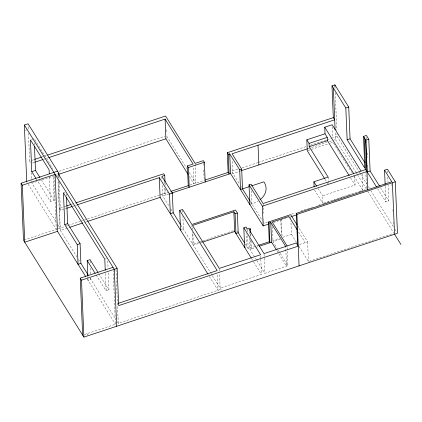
<?xml version="1.0" encoding="UTF-8"?>
<svg xmlns="http://www.w3.org/2000/svg" width="422" height="422" viewBox="0 0 422 422"><rect width="100%" height="100%" fill="white"/><g stroke="black" fill="none" stroke-linecap="round" stroke-linejoin="round"><path stroke-width="0.32" stroke-dasharray="2.11 1.58" d="M25.209 130.303L28.306 129.28L28.174 126.236M31.682 139.487L34.156 138.669L52.834 168.642M30.532 162.481L29.635 161.04L33.997 159.595M42.105 156.91L43.978 156.293M44.6 156.087L46.473 155.465M32.383 163.024L34.261 162.401M43.645 159.294L48.029 157.844M59.17 171.253L165.16 136.158M54.491 175.694L31.956 183.153L56.516 222.563M55.113 175.489L57.619 174.655M63.448 192.854L65.157 192.284M36.271 178.881L50.455 201.637L54.169 200.408L53.161 176.422M65.996 206.131L59.149 208.399L60.399 210.399L66.027 208.537M71.603 204.274L75.338 203.04M72.916 206.252L74.794 205.635M75.417 205.424L76.672 205.013M24.107 239.991L56.263 229.341L54 175.431M58.12 228.729L64.967 226.461M65.595 226.255L67.467 225.633M68.09 225.427L79.948 221.503M80.576 221.292L159.226 195.249M159.848 195.043L168.927 192.036M189.937 185.084L204.185 180.363M237.792 169.238L231.546 171.306L239.374 183.86M242.159 167.787L257.768 162.623M258.396 162.412L306.467 146.497M310.212 145.258L326.449 139.882M327.071 139.677L330.816 138.432M331.439 138.226L337.062 136.369L336.951 133.758M168.684 194.051L162.718 196.024L162.222 184.198M77.078 257.225L60.362 230.401L69.092 227.511M84.68 222.347L87.169 221.524M240.946 170.847L232.918 173.505L232.337 159.706M308.092 148.613L326.792 142.42M329.287 141.597L335.522 139.534L335.189 131.648M307.907 150.564L327.926 143.934M330.426 143.105L332.932 142.277L351.695 172.387M250.351 204.375L251.85 203.879A22.603 16.036 -2.4 0 0 258.153 201.046M180.537 230.138L183.391 229.193L182.868 216.708M105.363 259.002L106.502 258.623M362.139 174.006L362.82 190.232L322.92 203.446L322.598 195.776L355.055 185.031L354.696 176.486M199.585 241.911L192.733 244.18L192.237 232.353M200.207 241.706L202.697 240.883M203.32 240.677L233.846 230.57M201.99 242.323L193.355 245.182L192.859 233.35M267.68 222.014L263.929 223.259L263.761 219.313M291.454 214.144L295.21 212.899M300.839 211.037L312.723 207.102M318.357 205.234L320.857 204.406M323.363 203.578L330.241 201.299M332.747 200.471L344.632 196.536M347.132 195.708L350.888 194.463M359.644 191.567L365.278 189.7M273.546 222.484L288.521 217.525M96.142 274.944L106.122 290.958L108.976 290.009L108.243 272.507M244.644 247.482L246.923 246.728L246.374 233.582M377.574 188.618L385.877 201.943L388.789 200.977L388.134 185.416M245.182 243.932L248.168 248.727L258.143 245.425M272.322 240.73L279.675 238.293M282.761 237.269L291.491 234.379L290.937 221.239M256.534 259.941L249.929 249.349L255.062 247.651M255.679 247.445L258.765 246.422M277.882 249.507L273.018 241.706L280.313 239.29M299.367 244.565L307.601 241.843L297.921 226.313M260.822 259.34L261.455 274.458L220.131 288.142L219.498 273.023M256.882 260.501L264.874 273.324L287.962 265.681L287.16 246.622M84.479 334.509L115.422 324.26L113.17 270.581M117.232 321.643L118.271 323.315L220.875 289.339M299.092 246.58L308.424 261.556L393.304 233.45M380.486 187.658L388.789 200.977M337.062 136.369L358.584 170.899M358.932 171.459L359.971 173.131M360.319 173.685L366.565 183.712M368.3 186.498L369.345 188.165M370.732 190.396L393.647 227.157M395.034 229.383L396.77 232.169M335.522 139.534L355.725 171.954M356.078 172.514L357.123 174.191M357.471 174.75L366.528 189.288L365.842 172.856M367.773 191.282L393.578 232.686M353.784 175.737L362.82 190.232M350.561 177.82L355.055 185.031M324.982 179.171L326.37 181.397M326.718 181.956L327.757 183.628M318.061 188.507L322.598 195.776M314.548 190.016L322.92 203.446M298.591 232.058L305.185 242.639M291.491 234.379L296.328 242.144M240.994 186.466L241.6 187.437M250.462 201.658L262.204 220.49M278.23 250.067L279.965 252.857M280.313 253.411L287.962 265.681M276.806 250.541L286.538 266.155L285.736 247.097M236.958 230.744L237.892 232.242M251.507 258.491L253.221 261.244M253.564 261.798L261.455 274.458M166.753 136.301L186.893 168.615M189.325 172.514L195.924 183.101L195.096 163.383M189.431 176.544L193.925 183.76L193.213 166.674M161.721 194.426L169.343 206.653M170.741 208.895L173.178 212.809M181.012 225.374L210.742 273.076M211.09 273.635L212.134 275.308M212.482 275.867L221.814 290.842M209.344 276.363L218.021 290.283L217.335 273.857M41.367 179.867L54.169 200.408M98.653 273.445L108.976 290.009M57.898 224.784L59.977 228.112L57.983 180.526M78.476 259.456L80.217 262.252M90.187 278.251L115.496 318.863M28.137 184.214L57.197 230.845M87.333 279.195L115.422 324.26M86.921 333.697L87.855 335.2M391.88 184.372L391.933 185.675M392.945 209.787L392.998 211.09M393.462 222.167L393.515 223.47M387.538 171.158L387.623 173.104M387.786 176.992L388.003 182.177M385.223 186.382L385.877 201.943M366.491 137.387L366.818 145.168M367.145 152.949L367.335 157.485M367.662 165.26L367.741 167.207M334.957 86.188L335.094 89.448M335.232 92.708L336.814 130.504M332.278 126.7L332.742 137.736M328.131 177.071L328.29 180.906M328.316 181.544L328.395 183.464M307.601 241.843L308.424 261.556M290.747 216.639L290.827 218.607M281.31 218.971L282.028 236.056M280.772 219.941L281.405 235.054M272.385 226.588L273.018 241.706M263.128 204.201L263.513 213.4M264.077 254.266L264.214 257.552M264.241 258.211L264.874 273.324M260.685 256.054L260.796 258.686M251.296 190.733L251.85 203.879M250.752 234.416L250.89 237.702M251.027 240.988L251.354 248.874L250.731 247.878L250.404 239.991M250.13 233.419L250.267 236.705M249.186 231.604L249.323 234.89M249.465 238.177L249.929 249.349M247.371 229.668L247.482 232.295M247.619 235.582L248.168 248.727M246.153 228.328L246.205 229.642M219.329 269.083L219.466 272.369M203.473 163.277L203.61 166.563M203.747 169.85L204.132 179.049M192.638 228.096L192.696 229.41M191.931 225.121L192.1 229.067M182.594 210.135L182.731 213.421M166.157 129.828L166.242 131.801M165.076 183.253L165.181 185.88M165.324 189.167L165.572 195.08L164.569 193.482L164.322 187.568M164.105 182.309L164.158 183.623M161.921 176.966L162.059 180.252M116.024 269.626L118.271 323.315M107.752 260.838L108.053 267.97M105.389 273.456L106.122 290.958M90.102 260.954L90.187 262.927M90.408 268.181L90.656 274.1M90.82 278.04L90.872 279.353L88.019 280.298L87.966 278.984M87.855 276.357L87.94 278.33M66.381 193.851L66.491 196.446M58.974 176.428L59.054 178.385M59.217 182.304L60.399 210.399M58.088 176.064L58.167 178.026M58.278 180.648L60.362 230.401M57.767 175.42L57.819 176.633M49.421 177.003L50.455 201.637M34.346 143.206L34.43 145.152M31.513 172.64L31.819 179.867M31.845 180.526L31.93 182.499M28.464 133.167L29.635 161.04"/><path stroke-width="0.63" d="M26.75 181.987L24.36 125.033L28.074 123.804L58.837 173.157L58.943 175.774M34.625 159.389L41.483 157.121M47.718 155.053L165.582 116.029L195.096 163.383L203.362 160.65L204.359 162.248L205.187 181.966M34.884 162.196L43.023 159.5M48.657 157.638L165.081 119.088L193.102 164.047L187.4 165.93L188.228 185.648L189.225 187.252L188.397 167.534L187.4 165.93M35.928 178.321L31.777 171.664L35.485 170.435L34.483 146.45M385.144 184.44L384.547 170.177L387.459 169.211L395.303 181.803L397.461 233.282L83.888 337.115L23.49 240.197L21.1 183.238L57.587 171.158M57.508 231.346L24.734 242.196L22.345 185.242L55.124 174.386L57.508 231.346L85.613 276.442M58.837 173.157L57.978 173.442L117.131 268.36L118.693 305.602L298.248 246.147L296.255 242.945L264.051 253.611L249.107 229.631L250.531 229.162L249.908 228.16L247.339 229.009L246.095 227.01L243.816 227.769L244.644 247.482M58.869 174.244L165.904 138.801L165.081 119.088M250.119 201.104L242.508 188.892L241.679 169.175L232.095 153.787L334.693 119.816L333.322 117.617L331.987 85.851L334.904 84.885L348.725 107.072L350.06 138.833L364.967 162.755M379.447 185.991L370.11 171.005L368.775 139.239L366.412 135.446L363.5 136.406L364.83 168.172L347.148 139.798L345.813 108.032L348.725 107.072M66.618 205.925L70.98 204.48M75.96 202.834L163.747 173.764L164.744 175.367L165.018 181.94M227.3 152.722L228.297 154.32L229.125 174.038L228.128 172.434L227.3 152.722L333.322 117.617M164.744 175.367L161.895 176.312L172.355 193.097L173.178 212.809L180.331 224.277M188.397 167.534L204.359 162.248M228.297 154.32L229.721 153.851L239.685 169.834L240.514 189.552L249.228 186.666M66.655 208.326L72.289 206.463M77.295 204.802L159.289 177.657L169.502 194.041L170.324 213.754L173.178 212.809M349.179 175.605L327.398 140.663L327.261 137.377L325.024 133.79L324.75 127.217L332.193 124.754L361.042 171.037M324.634 178.617L307.279 150.77L306.82 139.819L325.024 133.79M314.095 186.904L313.878 181.792L328.131 177.071L309.194 146.687L309.057 143.401L327.261 137.377M67.631 223.671L80.085 243.652L80.913 263.37L78.059 264.314L77.231 244.596L64.777 224.615L67.631 223.671L66.518 197.095M170.794 191.419L188.228 185.648M204.802 180.162L228.128 172.434M309.194 146.687L327.398 140.663M239.685 169.834L241.679 169.175M171.796 193.023L230.549 173.563L229.721 153.851M169.502 194.041L172.355 193.097M69.714 227.305L82.807 222.969M87.797 221.318L160.112 197.369L159.289 177.657M241.563 170.641L307.469 148.818M347.148 139.798L350.06 138.833M376.535 186.957L367.198 171.97L365.863 140.204L368.775 139.239M249.85 204.538L249.027 184.82L251.021 184.161L263.101 203.541L365.7 169.57L364.371 137.809M251.67 185.859L263.882 181.813A22.603 16.036 -2.4 0 1 260.042 199.722M180.537 230.138L179.714 210.425L182.568 209.481L191.904 224.467L235.513 210.029L237.38 213.026L238.203 232.738L244.48 242.814M77.231 244.596L80.085 243.652M238.203 232.738L235.924 233.493L235.101 213.78L233.851 211.781L192.527 225.464L219.303 268.424L260.627 254.74L243.816 227.769M87.829 275.698L87.196 260.585L90.05 259.641L97.962 272.338M235.101 213.78L237.38 213.026M268.65 224.108L263.18 225.918L262.352 206.2L366.945 171.569L365.7 169.57M367.198 171.97L370.11 171.005M82.643 335.115L80.259 278.156L113.033 267.305M83.888 337.115L81.504 280.155L117.131 268.36M202.607 242.117L234.679 231.499L233.851 211.781M268.434 222.025L269.057 223.027L269.88 242.74L269.257 241.743L268.434 222.025L290.663 214.666L296.882 224.646M297.626 245.145L296.291 213.379L391.769 181.766L384.547 170.177M269.057 223.027L270.766 222.457L285.71 246.437M299.077 265.86L296.919 214.381L395.303 181.803M291.644 216.491L296.634 214.84M258.76 245.219L269.257 241.743M259.382 246.216L271.589 242.175L270.766 222.457M118.07 303.392L217.198 270.571L179.714 210.425M331.987 85.851L345.813 108.032M363.5 136.406L365.863 140.204M400.9 244.433L394.549 234.247L392.391 182.768M324.75 127.217L353.599 173.5M306.82 139.819L309.057 143.401M313.878 181.792L316.669 186.266M296.291 213.379L296.919 214.381M297.204 229.832L288.875 216.465L272.19 221.988L287.134 245.968M249.027 184.82L262.352 206.2M230.549 173.563L263.18 225.918M271.589 242.175L276.109 249.423M234.679 231.499L251.164 257.942M165.904 138.801L188.043 174.323M160.112 197.369L207.956 274.136M24.36 125.033L114.278 269.305L116.667 326.259M35.485 170.435L39.984 177.651M87.196 260.585L95.108 273.287M80.913 263.37L88.124 274.944M21.1 183.238L22.345 185.242M80.259 278.156L81.504 280.155M365.616 139.803L367.72 189.969M334.904 84.885L334.957 86.188M333.364 88.05L335.105 129.675M258.027 145.2L258.855 164.918M250.531 229.162L250.668 232.448M105.252 270.212L104.793 259.192L63.448 192.854L64.777 224.615M49.284 173.758L49.121 169.871L30.442 139.898L31.777 171.664"/></g></svg>
